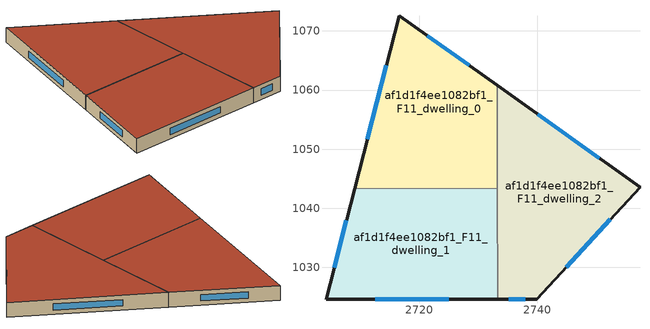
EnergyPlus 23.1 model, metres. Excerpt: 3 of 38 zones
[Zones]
af1d1f4ee1082bf1_F11_dwelling_0
 floor to af1d1f4ee1082bf1_F10_dwelling_0 (EU_floor_Construction): 2733.2,1060.79 2733.25,1043.36 2709.08,1043.3 2716.62,1072.59 z33
 wall outside (EU_wall_Construction): 2733.2,1060.79 2716.62,1072.59 2709.08,1043.3 z33:36
 wall to af1d1f4ee1082bf1_F11_dwelling_1 (EU_wall_Construction): 2709.08,1043.3 2733.25,1043.36 z33:36
 wall to af1d1f4ee1082bf1_F11_dwelling_2 (EU_wall_Construction): 2733.25,1043.36 2733.2,1060.79 z33:36
 window (EU_Window_Construction): 2714.47,1064.22 2711.23,1051.67 / 2728.47,1064.16 2721.36,1069.22 z33.86:35.14
 roof outside (EU_roof_Construction): 2733.25,1043.36 2733.2,1060.79 2716.62,1072.59 2709.08,1043.3 z36
af1d1f4ee1082bf1_F11_dwelling_1
 floor to af1d1f4ee1082bf1_F10_dwelling_1 (EU_floor_Construction): 2733.25,1043.36 2733.29,1024.64 2704.25,1024.58 2709.08,1043.3 z33
 wall outside (EU_wall_Construction): 2709.08,1043.3 2704.25,1024.58 2733.29,1024.64 z33:36
 wall to af1d1f4ee1082bf1_F11_dwelling_2 (EU_wall_Construction): 2733.29,1024.64 2733.25,1043.36 z33:36
 window (EU_Window_Construction): 2707.7,1037.95 2705.63,1029.93 / 2712.55,1024.6 2725,1024.62 z33.86:35.14
 roof outside (EU_roof_Construction): 2733.29,1024.64 2733.25,1043.36 2709.08,1043.3 2704.25,1024.58 z36
af1d1f4ee1082bf1_F11_dwelling_2
 floor to af1d1f4ee1082bf1_F10_dwelling_2 (EU_floor_Construction): 2757.36,1043.58 2739.86,1024.65 2733.29,1024.64 2733.2,1060.79 z33
 wall outside (EU_wall_Construction): 2733.29,1024.64 2739.86,1024.65 2757.36,1043.58 2733.2,1060.79 z33:36
 window (EU_Window_Construction): 2750.46,1048.5 2740.11,1055.87 / 2744.86,1030.06 2752.36,1038.17 / 2735.17,1024.64 2737.98,1024.65 z33.86:35.14
 roof outside (EU_roof_Construction): 2739.86,1024.65 2757.36,1043.58 2733.2,1060.79 2733.29,1024.64 z36
[Building]
EU S2 Campaign: North Axis=0; Terrain=City; Solar Distribution=FullExterior
[Site:Location]
Helsinki-Vantaa.AP: Latitude=60.317; Longitude=24.963; Time Zone=2; Elevation=54.6
[SizingPeriod:WeatherFileDays]
AnnualSizingPeriod: Begin Month=1; Begin Day of Month=1; End Month=12; End Day of Month=31; Day of Week for Start Day=Monday; Use Weather File Daylight Saving Period=No; Use Weather File Rain and Snow Indicators=No
[MATERIAL]
EU_InternalMass_Material: Roughness=MediumRough; Thickness=0.1; Conductivity=1; Density=1800; Specific Heat=900; Thermal Absorptance=0.9; Solar Absorptance=0.7; Visible Absorptance=0.7
[MATERIAL:NOMASS] Roughness=MediumRough; Thermal Absorptance=0.9; Solar Absorptance=0.7; Visible Absorptance=0.7
Name | Thermal Resistance
EU_wall_NoMass | 5.91765
EU_roof_NoMass | 11.1778
EU_floor_NoMass | 6.2875
[WINDOWMATERIAL:SIMPLEGLAZINGSYSTEM]
EU_Window_SimpleGlazing: UFactor=0.994035; Solar Heat Gain Coefficient=0.7; Visible Transmittance=0.7
[CONSTRUCTION]
EU_wall_Construction: EU_wall_NoMass
EU_roof_Construction: EU_roof_NoMass
EU_floor_Construction: EU_floor_NoMass
EU_Window_Construction: EU_Window_SimpleGlazing
EU_InternalMass_Construction: EU_InternalMass_Material
[ZONE] Type=1; Multiplier=1; Ceiling Height=autocalculate; Floor Area=autocalculate; Part of Total Floor Area=Yes
Name | Volume
af1d1f4ee1082bf1_F11_dwelling_0; af1d1f4ee1082bf1_F11_dwelling_2 | 1493.86
af1d1f4ee1082bf1_F11_dwelling_1 | 1493.82
[INTERNALMASS] Construction=EU_InternalMass_Construction
Name | Zone or ZoneList | Surface Area
af1d1f4ee1082bf1_F11_dwelling_0_EU_InternalMass | af1d1f4ee1082bf1_F11_dwelling_0 | 497.957
af1d1f4ee1082bf1_F11_dwelling_1_EU_InternalMass | af1d1f4ee1082bf1_F11_dwelling_1 | 497.939
af1d1f4ee1082bf1_F11_dwelling_2_EU_InternalMass | af1d1f4ee1082bf1_F11_dwelling_2 | 497.954
[OTHEREQUIPMENT] Fuel Type=Electricity; Design Level Calculation Method=Watts/Area; Power per Zone Floor Area=1; Fraction Latent=0; Fraction Radiant=0; Fraction Lost=0; Carbon Dioxide Generation Rate=0; EndUse Subcategory=EU_Step8_InternalGains
Name | Zone or ZoneList or Space or SpaceList | Schedule
EU_Step8_InternalGain_af1d1f4ee1082bf1_F11_dwelling_0_f000 | af1d1f4ee1082bf1_F11_dwelling_0 | EU_Step8_GainSchedule_af1d1f4ee1082bf1_F11_dwelling_0_f000
EU_Step8_InternalGain_af1d1f4ee1082bf1_F11_dwelling_1_f000 | af1d1f4ee1082bf1_F11_dwelling_1 | EU_Step8_GainSchedule_af1d1f4ee1082bf1_F11_dwelling_1_f000
EU_Step8_InternalGain_af1d1f4ee1082bf1_F11_dwelling_2_f000 | af1d1f4ee1082bf1_F11_dwelling_2 | EU_Step8_GainSchedule_af1d1f4ee1082bf1_F11_dwelling_2_f000
[ZONEVENTILATION:DESIGNFLOWRATE] Schedule=EU_AlwaysOn; Design Flow Rate Calculation Method=AirChanges/Hour; Air Changes per Hour=0.596421; Ventilation Type=Natural; Fan Pressure Rise=0; Fan Total Efficiency=1; Constant Term Coefficient=1; Temperature Term Coefficient=0; Velocity Term Coefficient=0; Velocity Squared Term Coefficient=0; Minimum Indoor Temperature=-100; Maximum Indoor Temperature=100; Delta Temperature=-100; Minimum Outdoor Temperature=-100; Maximum Outdoor Temperature=100; Maximum Wind Speed=40
Name | Zone or ZoneList or Space or SpaceList
EU_ConstantAir_af1d1f4ee1082bf1_F11_dwelling_0 | af1d1f4ee1082bf1_F11_dwelling_0
EU_ConstantAir_af1d1f4ee1082bf1_F11_dwelling_1 | af1d1f4ee1082bf1_F11_dwelling_1
EU_ConstantAir_af1d1f4ee1082bf1_F11_dwelling_2 | af1d1f4ee1082bf1_F11_dwelling_2
[HVACTEMPLATE:THERMOSTAT] Constant Heating Setpoint=20; Constant Cooling Setpoint=50
EU_HeatOnly_af1d1f4ee1082bf1_F0_dwelling_0; EU_HeatOnly_af1d1f4ee1082bf1_F0_dwelling_1; EU_HeatOnly_af1d1f4ee1082bf1_F0_dwelling_2; EU_HeatOnly_af1d1f4ee1082bf1_F0_dwelling_3; EU_HeatOnly_af1d1f4ee1082bf1_F1_dwelling_0; EU_HeatOnly_af1d1f4ee1082bf1_F1_dwelling_1; EU_HeatOnly_af1d1f4ee1082bf1_F1_dwelling_2; EU_HeatOnly_af1d1f4ee1082bf1_F1_dwelling_3; EU_HeatOnly_af1d1f4ee1082bf1_F2_dwelling_0; EU_HeatOnly_af1d1f4ee1082bf1_F2_dwelling_1; EU_HeatOnly_af1d1f4ee1082bf1_F2_dwelling_2; EU_HeatOnly_af1d1f4ee1082bf1_F3_dwelling_0; EU_HeatOnly_af1d1f4ee1082bf1_F3_dwelling_1; EU_HeatOnly_af1d1f4ee1082bf1_F3_dwelling_2; EU_HeatOnly_af1d1f4ee1082bf1_F4_dwelling_0; EU_HeatOnly_af1d1f4ee1082bf1_F4_dwelling_1; EU_HeatOnly_af1d1f4ee1082bf1_F4_dwelling_2; EU_HeatOnly_af1d1f4ee1082bf1_F5_dwelling_0; EU_HeatOnly_af1d1f4ee1082bf1_F5_dwelling_1; EU_HeatOnly_af1d1f4ee1082bf1_F5_dwelling_2; EU_HeatOnly_af1d1f4ee1082bf1_F6_dwelling_0; EU_HeatOnly_af1d1f4ee1082bf1_F6_dwelling_1; EU_HeatOnly_af1d1f4ee1082bf1_F6_dwelling_2; EU_HeatOnly_af1d1f4ee1082bf1_F7_dwelling_0; EU_HeatOnly_af1d1f4ee1082bf1_F7_dwelling_1; EU_HeatOnly_af1d1f4ee1082bf1_F7_dwelling_2; EU_HeatOnly_af1d1f4ee1082bf1_F8_dwelling_0; EU_HeatOnly_af1d1f4ee1082bf1_F8_dwelling_1; EU_HeatOnly_af1d1f4ee1082bf1_F8_dwelling_2; EU_HeatOnly_af1d1f4ee1082bf1_F9_dwelling_0; EU_HeatOnly_af1d1f4ee1082bf1_F9_dwelling_1; EU_HeatOnly_af1d1f4ee1082bf1_F9_dwelling_2; EU_HeatOnly_af1d1f4ee1082bf1_F10_dwelling_0; EU_HeatOnly_af1d1f4ee1082bf1_F10_dwelling_1; EU_HeatOnly_af1d1f4ee1082bf1_F10_dwelling_2; EU_HeatOnly_af1d1f4ee1082bf1_F11_dwelling_0; EU_HeatOnly_af1d1f4ee1082bf1_F11_dwelling_1; EU_HeatOnly_af1d1f4ee1082bf1_F11_dwelling_2
[HVACTEMPLATE:ZONE:IDEALLOADSAIRSYSTEM] System Availability Schedule=EU_AlwaysOn; Maximum Heating Supply Air Temperature=50; Minimum Cooling Supply Air Temperature=13; Maximum Heating Supply Air Humidity Ratio=0.0156; Minimum Cooling Supply Air Humidity Ratio=0.0077; Heating Limit=NoLimit; Cooling Limit=NoLimit; Heating Availability Schedule=EU_AlwaysOn; Cooling Availability Schedule=EU_CoolingOff; Dehumidification Control Type=ConstantSensibleHeatRatio; Cooling Sensible Heat Ratio=0.7; Dehumidification Setpoint=60; Humidification Control Type=None; Humidification Setpoint=30; Outdoor Air Method=None; Outdoor Air Flow Rate per Person=0.00944; Outdoor Air Flow Rate per Zone Floor Area=0; Outdoor Air Flow Rate per Zone=0; Demand Controlled Ventilation Type=None; Outdoor Air Economizer Type=NoEconomizer; Heat Recovery Type=None; Sensible Heat Recovery Effectiveness=0.7; Latent Heat Recovery Effectiveness=0.65
Name | Template Thermostat
af1d1f4ee1082bf1_F11_dwelling_0 | EU_HeatOnly_af1d1f4ee1082bf1_F11_dwelling_0
af1d1f4ee1082bf1_F11_dwelling_1 | EU_HeatOnly_af1d1f4ee1082bf1_F11_dwelling_1
af1d1f4ee1082bf1_F11_dwelling_2 | EU_HeatOnly_af1d1f4ee1082bf1_F11_dwelling_2
[SIZING:ZONE] Zone Cooling Design Supply Air Temperature Input Method=SupplyAirTemperature; Zone Cooling Design Supply Air Temperature=13; Zone Heating Design Supply Air Temperature Input Method=SupplyAirTemperature; Zone Heating Design Supply Air Temperature=50; Zone Cooling Design Supply Air Humidity Ratio=0.008; Zone Heating Design Supply Air Humidity Ratio=0.008; Cooling Design Air Flow Method=DesignDay; Cooling Design Air Flow Rate=0; Cooling Minimum Air Flow per Zone Floor Area=0.000762; Cooling Minimum Air Flow=0; Cooling Minimum Air Flow Fraction=0.2; Heating Design Air Flow Method=DesignDay; Heating Design Air Flow Rate=0; Heating Maximum Air Flow per Zone Floor Area=0.002032; Heating Maximum Air Flow=0.141576; Heating Maximum Air Flow Fraction=0.3; Account for Dedicated Outdoor Air System=No; Dedicated Outdoor Air System Control Strategy=NeutralSupplyAir; Dedicated Outdoor Air Low Setpoint Temperature for Design=autosize; Dedicated Outdoor Air High Setpoint Temperature for Design=autosize; Zone Load Sizing Method=Sensible Load Only No Latent Load; Zone Latent Cooling Design Supply Air Humidity Ratio Input Method=HumidityRatioDifference; Zone Cooling Design Supply Air Humidity Ratio Difference=0.005; Zone Latent Heating Design Supply Air Humidity Ratio Input Method=HumidityRatioDifference; Zone Humidification Design Supply Air Humidity Ratio Difference=0.005
af1d1f4ee1082bf1_F11_dwelling_0; af1d1f4ee1082bf1_F11_dwelling_1; af1d1f4ee1082bf1_F11_dwelling_2
[SCHEDULE:CONSTANT]
Name | Hourly Value
EU_AlwaysOn | 1
EU_CoolingOff | 0
[SCHEDULE:FILE] Column Number=1; Rows to Skip at Top=0; Number of Hours of Data=8760; Column Separator=Comma; Interpolate to Timestep=No; Minutes per Item=60; Adjust Schedule for Daylight Savings=Yes
Name | File
EU_Step8_GainSchedule_af1d1f4ee1082bf1_F11_dwelling_0_f000 | ../../schedules/af1d1f4ee1082bf1/af1d1f4ee1082bf1_F11_dwelling_0_f000_gain.csv
EU_Step8_GainSchedule_af1d1f4ee1082bf1_F11_dwelling_1_f000 | ../../schedules/af1d1f4ee1082bf1/af1d1f4ee1082bf1_F11_dwelling_1_f000_gain.csv
EU_Step8_GainSchedule_af1d1f4ee1082bf1_F11_dwelling_2_f000 | ../../schedules/af1d1f4ee1082bf1/af1d1f4ee1082bf1_F11_dwelling_2_f000_gain.csv
